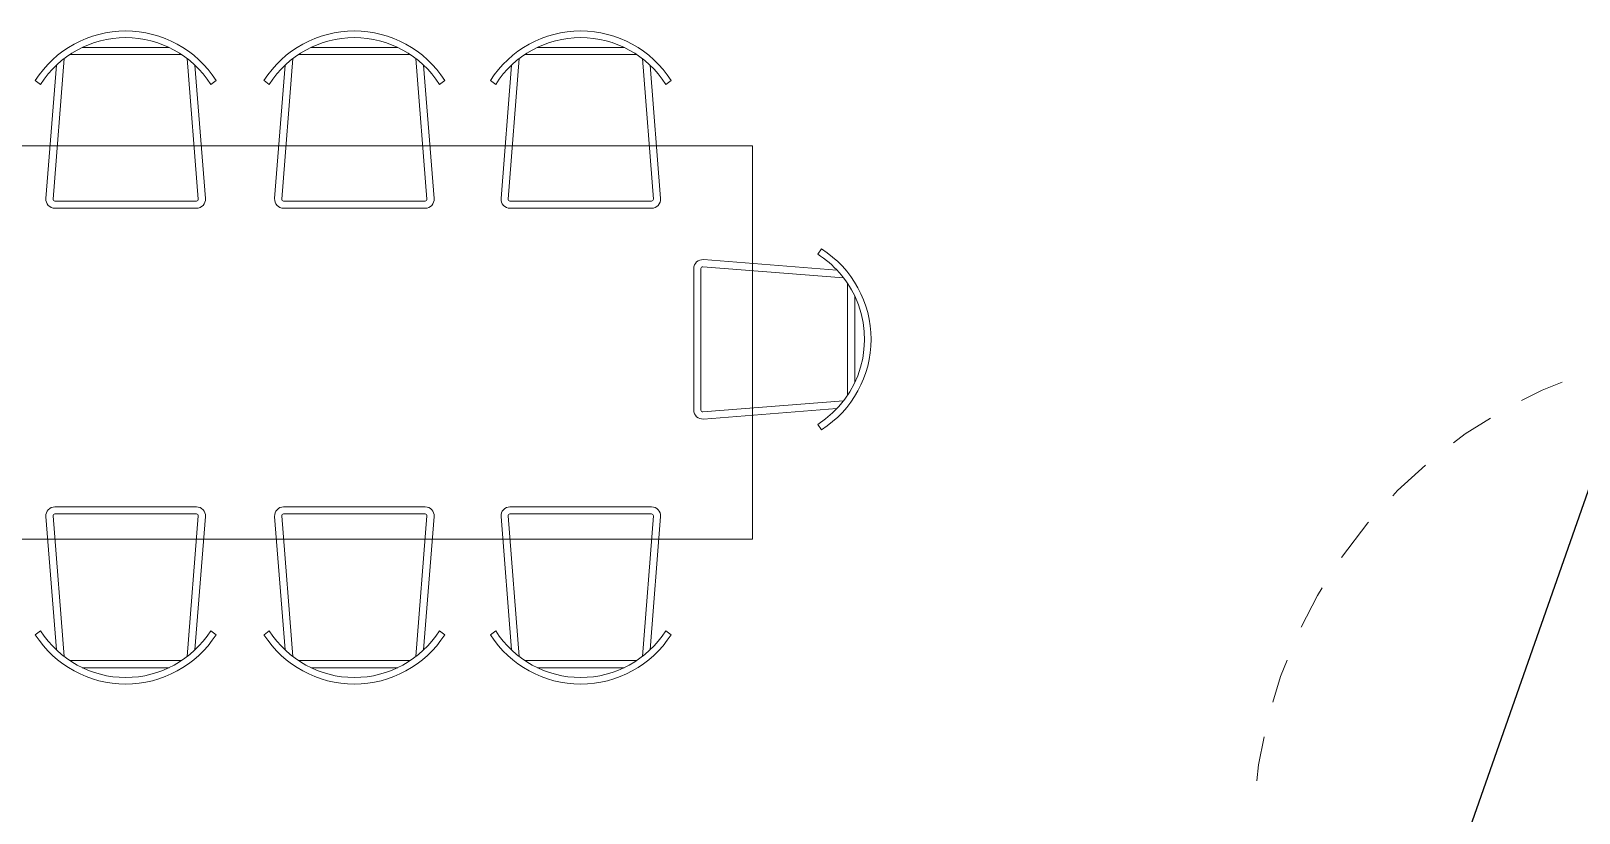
# Model space of a CAD drawing. Header units: millimetres. Extents: x 188.6 to 263.2, y 40.1 to 120.1.
# Drawn here: x 209.062 to 213.39, y 111.394 to 113.582 of the extents above; entities that cross this region are included whole.
import ezdxf

# ---------------------------------------------------------------- set-up
doc = ezdxf.new("R2010")
doc.units = ezdxf.units.MM
doc.linetypes.add('_XREF_APTOS 1003 E 1004$0$HIDDEN2', pattern=[0.1875, 0.125, -0.0625])
doc.layers.add('_XREF_APTOS 1003 E 1004$0$L-MC-LAYOUT', color=252, linetype='Continuous', lineweight=5)
doc.layers.add('ARQ', color=8, linetype='Continuous')
doc.layers.add('INC-HID-TEXTO', color=7, linetype='Continuous')
doc.styles.add('60-100', font='romans.shx', dxfattribs={"height": 0.16})
doc.dimstyles.new('SETAS75', dxfattribs={"dimtxt": 0.16, "dimasz": 0.15, "dimexe": 0.15, "dimexo": 0, "dimgap": 0.1, "dimtad": 1, "dimzin": 10, "dimdsep": 46, "dimtxsty": '60-100', "dimblk1": 'OPEN', "dimblk2": 'OPEN', "dimsah": 1, "dimcen": 0, "dimclrd": 244, "dimclre": 244, "dimclrt": 7, "dimadec": 0, "dimazin": 0, "dimtfac": 1, "dimtix": 1, "dimtmove": 2, "dimatfit": 3, "dimldrblk": 'OPEN', "dimfxl": 0.15, "dimtolj": 1, "dimtzin": 6, "dimarcsym": 0})

# ---------------------------------------------------------------- blocks, each defined once
blk = doc.blocks.new('A$C1BFF5DEF')
at = {"layer": '_XREF_APTOS 1003 E 1004$0$L-MC-LAYOUT', "color": 8}
for p, q in [((10.5938, 4.4614), (10.2811, 4.4614)), ((10.5586, 4.4814), (10.3162, 4.4814)), ((11.2332, 4.4614), (10.9205, 4.4614)), ((11.198, 4.4814), (10.9557, 4.4814)), ((11.8662, 4.4614), (11.5535, 4.4614)), ((11.831, 4.4814), (11.5887, 4.4814)), ((10.2437, 4.4316), (10.2145, 4.0584)), ((10.2652, 4.45), (10.2345, 4.0568)), ((10.6096, 4.45), (10.6404, 4.0568)), ((10.6311, 4.4316), (10.6603, 4.0584)), ((10.8831, 4.4316), (10.8539, 4.0584)), ((10.9046, 4.45), (10.8739, 4.0568)), ((11.249, 4.45), (11.2798, 4.0568)), ((11.2705, 4.4316), (11.2997, 4.0584)), ((11.5161, 4.4316), (11.4869, 4.0584)), ((11.5376, 4.45), (11.5069, 4.0568)), ((11.882, 4.45), (11.9128, 4.0568)), ((11.9035, 4.4316), (11.9327, 4.0584)), ((10.1848, 4.3889), (10.1995, 4.3779)), ((10.6901, 4.3889), (10.6753, 4.3779)), ((10.8242, 4.3889), (10.8389, 4.3779)), ((11.3295, 4.3889), (11.3147, 4.3779)), ((11.4572, 4.3889), (11.472, 4.3779)), ((11.9625, 4.3889), (11.9477, 4.3779)), ((12.1898, 4.2061), (9.9898, 4.2061)), ((12.1898, 3.1061), (12.1898, 4.2061)), ((10.2394, 4.0514), (10.6354, 4.0514)), ((10.2394, 4.0314), (10.6354, 4.0314)), ((10.8789, 4.0514), (11.2748, 4.0514)), ((10.8789, 4.0314), (11.2748, 4.0314)), ((11.5119, 4.0514), (11.9078, 4.0514)), ((11.5119, 4.0314), (11.9078, 4.0314)), ((12.3833, 3.9175), (12.3723, 3.9028)), ((12.0258, 3.8628), (12.0258, 3.4669)), ((12.0458, 3.8628), (12.0458, 3.4669)), ((12.4444, 3.8371), (12.0512, 3.8678)), ((12.426, 3.8586), (12.0528, 3.8878)), ((12.4558, 3.5085), (12.4558, 3.8212)), ((12.4758, 3.5437), (12.4758, 3.786)), ((12.4444, 3.4927), (12.0512, 3.4619)), ((12.426, 3.4712), (12.0528, 3.442)), ((12.3833, 3.4122), (12.3723, 3.427)), ((10.2437, 2.7962), (10.2145, 3.1695)), ((10.2652, 2.7778), (10.2345, 3.171)), ((10.2394, 3.1964), (10.6354, 3.1964)), ((10.2394, 3.1764), (10.6354, 3.1764)), ((10.6096, 2.7778), (10.6404, 3.171)), ((10.6311, 2.7962), (10.6603, 3.1695)), ((10.8831, 2.7962), (10.8539, 3.1695)), ((10.9046, 2.7778), (10.8739, 3.171)), ((10.8789, 3.1964), (11.2748, 3.1964)), ((10.8789, 3.1764), (11.2748, 3.1764)), ((11.249, 2.7778), (11.2798, 3.171)), ((11.2705, 2.7962), (11.2997, 3.1695)), ((11.5161, 2.7962), (11.4869, 3.1695)), ((11.5376, 2.7778), (11.5069, 3.171)), ((11.5119, 3.1964), (11.9078, 3.1964)), ((11.5119, 3.1764), (11.9078, 3.1764)), ((11.882, 2.7778), (11.9128, 3.171)), ((11.9035, 2.7962), (11.9327, 3.1695)), ((9.9898, 3.1061), (12.1898, 3.1061)), ((10.1848, 2.8389), (10.1995, 2.85)), ((10.6901, 2.8389), (10.6753, 2.85)), ((10.8242, 2.8389), (10.8389, 2.85)), ((11.3295, 2.8389), (11.3147, 2.85)), ((11.4572, 2.8389), (11.472, 2.85)), ((11.9625, 2.8389), (11.9477, 2.85)), ((10.5938, 2.7664), (10.2811, 2.7664)), ((10.5586, 2.7464), (10.3162, 2.7464)), ((11.2332, 2.7664), (10.9205, 2.7664)), ((11.198, 2.7464), (10.9557, 2.7464)), ((11.8662, 2.7664), (11.5535, 2.7664)), ((11.831, 2.7464), (11.5887, 2.7464))]:
    blk.add_line(p, q, dxfattribs=at)
for centre, radius, start, end in [((10.4374, 4.2274), 0.2999, 32.591, 147.409), ((10.4374, 4.2273), 0.2815, 32.3311, 147.6689), ((11.0768, 4.2274), 0.2999, 32.591, 147.409), ((11.0768, 4.2273), 0.2815, 32.3311, 147.6689), ((11.7098, 4.2274), 0.2999, 32.591, 147.409), ((11.7098, 4.2273), 0.2815, 32.3311, 147.6689), ((10.2394, 4.0564), 0.025, 175.5276, 270), ((10.2394, 4.0564), 0.005, 175.5276, 270), ((10.6354, 4.0564), 0.025, 270, 4.4724), ((10.6354, 4.0564), 0.005, 270, 4.4724), ((10.8789, 4.0564), 0.025, 175.5276, 270), ((10.8789, 4.0564), 0.005, 175.5276, 270), ((11.2748, 4.0564), 0.025, 270, 4.4724), ((11.2748, 4.0564), 0.005, 270, 4.4724), ((11.5119, 4.0564), 0.025, 175.5276, 270), ((11.5119, 4.0564), 0.005, 175.5276, 270), ((11.9078, 4.0564), 0.025, 270, 4.4724), ((11.9078, 4.0564), 0.005, 270, 4.4724), ((12.2217, 3.6649), 0.2815, 25.4935, 57.6689), ((12.2218, 3.6649), 0.2999, 302.591, 57.409), ((12.0508, 3.8628), 0.025, 85.5276, 180), ((12.0508, 3.8628), 0.005, 85.5276, 180), ((12.2217, 3.6649), 0.2815, 302.3311, 25.4935), ((12.0508, 3.4669), 0.025, 180, 274.4724), ((12.0508, 3.4669), 0.005, 180, 274.4724), ((10.2394, 3.1714), 0.025, 90, 184.4724), ((10.2394, 3.1714), 0.005, 90, 184.4724), ((10.6354, 3.1714), 0.025, 355.5276, 90), ((10.6354, 3.1714), 0.005, 355.5276, 90), ((10.8789, 3.1714), 0.025, 90, 184.4724), ((10.8789, 3.1714), 0.005, 90, 184.4724), ((11.2748, 3.1714), 0.025, 355.5276, 90), ((11.2748, 3.1714), 0.005, 355.5276, 90), ((11.5119, 3.1714), 0.025, 90, 184.4724), ((11.5119, 3.1714), 0.005, 90, 184.4724), ((11.9078, 3.1714), 0.025, 355.5276, 90), ((11.9078, 3.1714), 0.005, 355.5276, 90), ((10.4374, 3.0004), 0.2999, 212.591, 327.409), ((10.4374, 3.0006), 0.2815, 212.3311, 327.6689), ((11.0768, 3.0004), 0.2999, 212.591, 327.409), ((11.0768, 3.0006), 0.2815, 212.3311, 327.6689), ((11.7098, 3.0004), 0.2999, 212.591, 327.409), ((11.7098, 3.0006), 0.2815, 212.3311, 327.6689)]:
    blk.add_arc(centre, radius, start, end, dxfattribs=at)
at = {"layer": '_XREF_APTOS 1003 E 1004$0$L-MC-LAYOUT', "color": 8, "linetype": '_XREF_APTOS 1003 E 1004$0$HIDDEN2', "lineweight": 13}
blk.add_arc((14.9725, 2.2634), 1.3842, 93.3889, 176.6111, dxfattribs=at)
blk = doc.blocks.new('_OPEN')
at = {"color": 0, "linetype": 'ByBlock'}
for p, q in [((-1, 0.167), (0, 0)), ((0, 0), (-1, -0.167)), ((0, 0), (-1, 0))]:
    blk.add_line(p, q, dxfattribs=at)

msp = doc.modelspace()

# ---------------------------------------------------------------- block references
at = {"layer": 'ARQ'}
msp.add_blockref('A$C1BFF5DEF', (198.8891, 109.0543), dxfattribs=at)

# ---------------------------------------------------------------- next in the draw order: leaders
at = {"layer": 'INC-HID-TEXTO'}
msp.add_leader([(211.8921, 107.9491), (213.4966, 112.5272), (216.1154, 112.5272)], dimstyle='SETAS75', dxfattribs=at)

doc.saveas('drawing.dxf')
